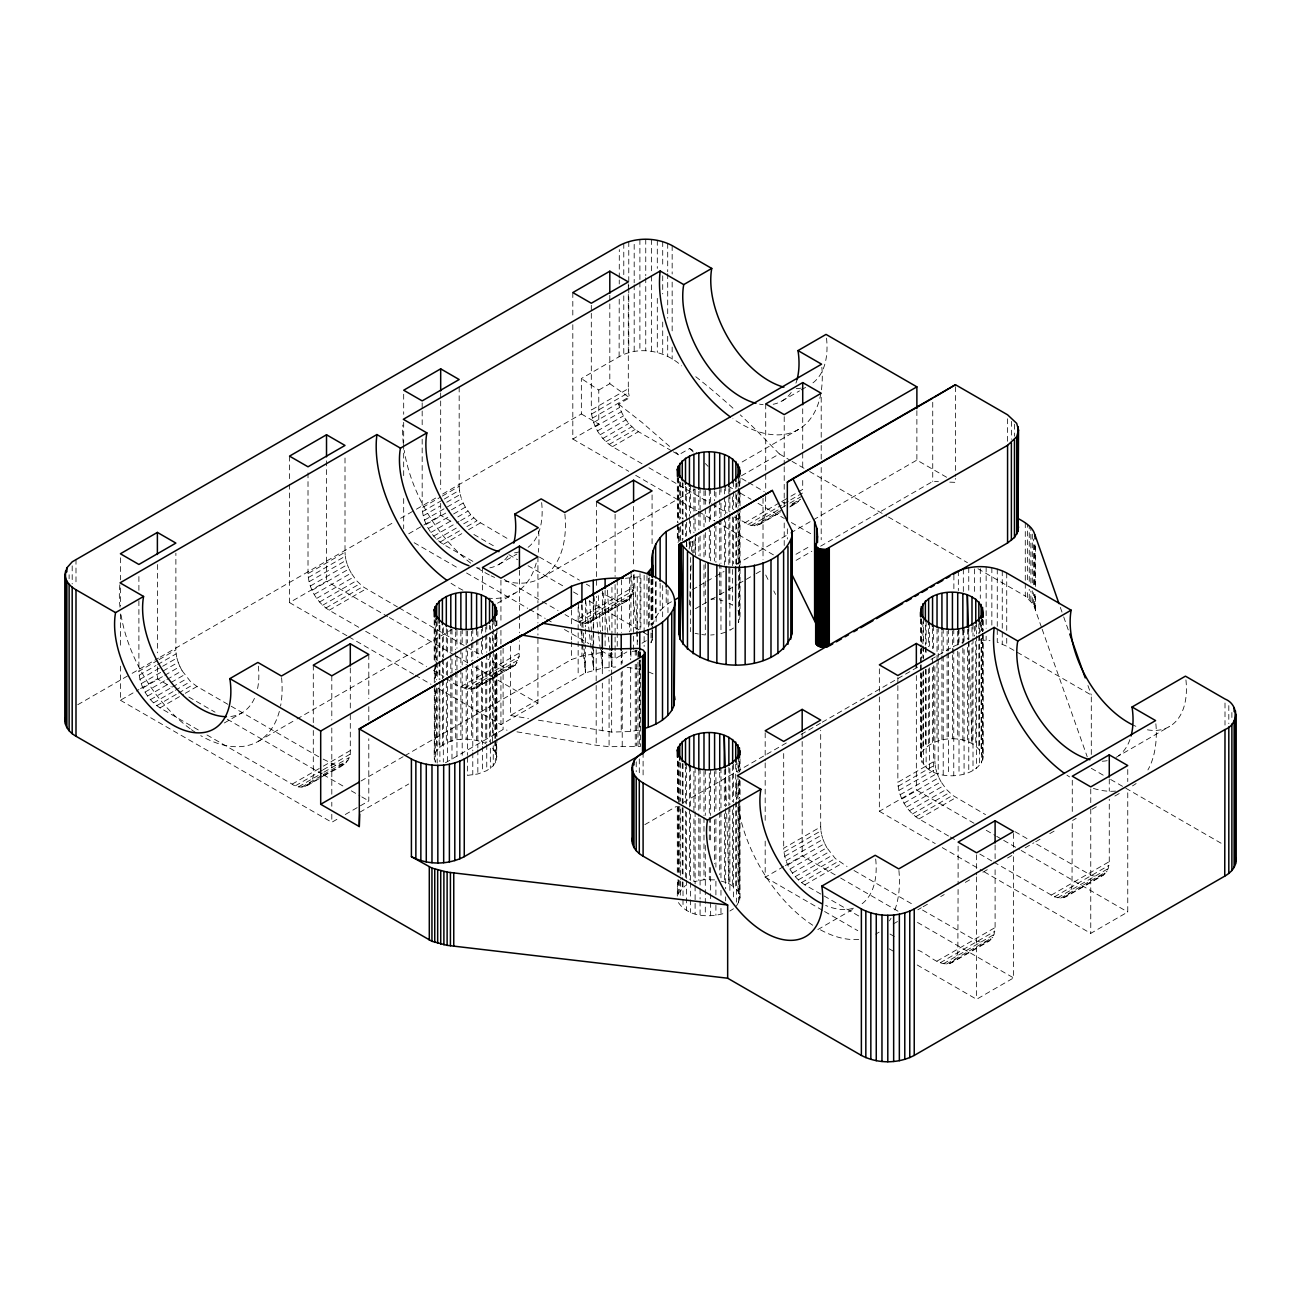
<?xml version="1.0" encoding="UTF-8"?>
<svg xmlns="http://www.w3.org/2000/svg" width="1301" height="1301" viewBox="0 0 1301 1301"><rect width="100%" height="100%" fill="white"/><g stroke="black" fill="none" stroke-linecap="round" stroke-linejoin="round"><path stroke-width="0.75" stroke-dasharray="5 3.75" d="M442.73 494.006L581.352 413.962L581.352 378.558L619.113 356.75C639.198 345.562 664.974 350.603 681.561 365.841M572.814 324.681L572.814 439.039L598.785 424.045L598.785 390.056L581.352 378.558M1041.483 627.342L1033.449 604.493L1025.286 596.086L1025.286 582.214M1025.286 580.23L1025.286 522.791M1027.367 597.614L1027.367 589.678M1027.367 579.774L1027.367 524.319M1029.237 599.224L1029.237 589.32M1029.237 581.401L1029.237 525.929M1030.88 600.916L1030.88 591.012M1030.88 583.092L1030.88 527.621M1032.295 602.672L1032.295 590.8M1032.295 582.864L1032.295 531.377M1033.449 604.493L1033.449 592.622M1033.449 584.686L1033.449 539.134M1034.376 606.364L1034.376 594.476M1034.376 584.572L1034.376 544.956M1035.027 608.266L1035.027 594.411M1035.027 584.507L1035.027 544.891M1035.417 610.202L1035.417 594.346M1035.417 586.426L1035.417 544.826M619.113 356.75L619.227 298.14M619.243 283.976L619.26 279.943M619.26 277.926L619.309 249.629M686.44 546.599L686.554 542.55M689.514 604.981L691.14 563.219M691.595 551.282L691.986 541.33M323.933 775.916C333.528 769.265 351.514 765.639 350.294 750.579L350.294 712.298M482.427 674.308C483.159 698.474 455.61 687.383 445.641 677.479M476.231 687.985L515.391 664.957L519.164 656.615L519.424 640.856M575.449 620.593L581.986 623.179L587.873 623.114L627.391 600.72L632.546 593.972L633.587 587.027L575.449 620.593L565.024 614.576M917.839 950.088C928.475 953.991 939.355 967.977 951.909 962.61L988.906 941.257L994.062 934.508L995.102 927.564L995.102 867.117M993.753 862.091L1054.428 896.828L1060.722 898.097L1066.072 896.698L1103.069 875.345L1108.224 868.596L1109.265 861.652L1109.265 799.188M119.855 584.767L119.513 588.605A115.122 66.465 60 0 0 120.017 607.323M467.514 757.328L467.514 775.38L477.841 773.965L486.753 770.647L493.242 765.801L496.559 759.979L496.901 738.854M738.448 514.269L738.448 622.61L740.025 616.544L740.025 508.203M736.366 906.163L739.684 900.341L740.025 897.283L740.025 798.96M921.222 672.845L921.222 753.1C918.132 782.356 978.742 783.023 983.149 756.922L983.149 632.514M651.037 632.953L651.037 642.857L652.582 638.319L652.582 626.448M434.973 688.896L434.192 756.141L435.315 762.24L435.315 683.984M678.097 879.427L677.301 896.503L677.414 879.525M671.462 601.778C662.453 606.201 656.013 614.901 652.874 624.301L652.874 578.766M434.973 753.1C445.251 736.724 469.596 736.529 485.745 743.44L485.745 661.184M678.097 893.478L685.513 885.412M921.222 753.1C933.907 733.422 975.116 733.276 983.149 756.922M789.788 506.951L796.521 503.08L800.408 499.145L790.325 504.967M206.973 734.967L292.156 784.145C301.49 791.61 315.086 783.755 313.297 771.948L313.297 725.6M590.394 622.073L595.549 615.34L596.59 596.297M734.138 516.936L751.116 525.523L759.524 524.433L763.411 520.498L765.46 514.415L765.72 492.607M951.909 962.61L955.796 958.674L957.845 952.592L958.105 886.453M1066.072 896.698L1069.959 892.762L1072.008 886.68L1072.268 820.541M733.471 628.025L729.877 630.286L729.877 566.081M729.877 911.009L733.471 908.748M598.785 390.056L609.811 383.697L609.811 303.344M77.751 704.719L130.393 674.325M132.149 673.316L158.462 658.111M160.218 657.103L393.601 522.368M400.61 518.318L414.661 510.203M416.401 509.195L435.705 498.055M198.272 729.942L160.023 707.874C147.696 700.052 139.483 685.838 138.898 671.251L157.388 660.566M159.064 659.607L175.879 649.898L175.879 553.169M358.718 627.293L329.153 610.218C316.826 602.412 308.613 588.198 308.012 573.611L345.009 552.242L345.009 455.513M472.881 561.381L443.316 544.306C430.989 536.5 422.776 522.286 422.175 507.699L440.681 497.015M442.356 496.039L459.172 486.33L459.172 385.584M641.995 463.725L612.446 446.666C600.119 438.86 591.906 424.63 591.305 410.043L628.302 388.69L628.302 291.961M139.158 675.219L155.974 665.51M157.649 664.535L176.139 653.866L175.879 649.898M308.272 577.579L345.269 556.21L345.009 552.242M422.435 511.667L442.616 500.007M444.308 499.047L459.432 490.298L459.172 486.33M591.565 414.027L628.562 392.658L628.302 388.69M139.923 679.398L176.92 658.03L176.139 653.866M309.053 581.742L346.05 560.389L345.269 556.21M423.215 515.83L440.031 506.122M446.763 502.251L460.212 494.478L459.432 490.298M592.345 418.19L629.342 396.838L628.562 392.658M671.641 450.829L638.433 431.672C628.546 425.557 621.683 415.214 618.609 404.139L629.619 397.781L629.342 396.838M141.191 683.659L161.373 672.015M163.064 671.04L178.188 662.307L176.92 658.03M310.321 586.019L347.318 564.667L346.05 560.389M424.484 520.107L461.481 498.755L460.212 494.478M593.614 422.467L619.601 407.457M120.391 666.128L120.391 700.247L138.898 689.563M140.573 688.587L157.388 678.878L171.358 686.944M289.521 484.216L289.521 602.591L326.518 581.238L387.665 616.544M408.725 533.768L422.175 526.011M423.866 525.035L440.681 515.326L452.911 522.384M142.931 687.936L163.113 676.276M164.788 675.3L179.928 666.567L178.188 662.307M312.061 590.28L349.058 568.927L347.318 564.667M426.224 524.368L449.756 510.789M451.447 509.813L463.205 503.015L461.481 498.755M595.338 426.728L621.325 411.734M145.078 692.083L165.26 680.439M166.951 679.464L182.075 670.731L190.499 681.545L197.02 686.505L318.729 756.775M314.208 594.443L351.205 573.074L356.555 580.669L362.849 586.653L397.456 606.933M428.371 528.531L451.919 514.936M453.594 513.96L465.368 507.179L470.718 514.757L477.012 520.742L509.878 540.013M597.501 430.891L623.488 415.881M147.598 696.035L169.472 683.415M171.147 682.44L184.596 674.666M316.728 598.379L353.726 577.026M430.891 532.483L451.073 520.823M457.806 516.936L467.888 511.114M600.021 434.827L626.009 419.833M150.428 699.662L170.61 688.018M172.301 687.042L187.425 678.309M319.558 602.021L356.555 580.669M433.721 536.11L458.944 521.555M460.635 520.579L470.718 514.757M602.851 438.47L628.838 423.459M153.502 702.898L173.683 691.254M175.359 690.278L190.499 681.545M322.632 605.258L359.629 583.889M436.778 539.346L456.96 527.702M463.693 523.815L473.775 517.993M605.908 441.706L631.896 426.695M156.722 705.662L176.903 694.002M178.579 693.043L193.719 684.293M325.852 608.006L362.849 586.653M440.014 542.11L460.196 530.45M466.913 526.563L477.012 520.742M609.144 444.454L635.132 429.46M160.023 707.874L183.571 694.279M185.262 693.303L197.02 686.505M329.153 610.218L366.15 588.865M443.316 544.306L461.822 533.638M468.539 529.751L480.313 522.953M612.446 446.666L638.433 431.672M673.381 451.837L678.618 454.862L689.628 448.52L696.572 452.52M224.325 722.966L241.84 712.85M498.706 564.553L516.871 554.063M781.982 401.001L799.497 390.885M801.237 389.877L806.49 386.852M258.281 741.342L295.229 720.006M296.986 718.981L451.805 629.603M497.551 603.192L515.147 593.045M541.574 577.774L694.636 489.404M742.139 461.985L798.424 429.476M741.456 475.792L779.348 453.919L790.325 460.375M292.156 784.145L322.437 766.679M323.396 766.126L350.294 750.579M461.286 686.505L519.424 652.939M744.579 522.953L789.268 497.161M790.943 496.185L802.717 489.387L802.717 477.288M295.473 785.755L322.372 770.225M323.136 769.785L350.034 754.255M464.603 688.115L519.164 656.615M578.75 622.203L633.327 590.703M747.88 524.563L781.511 505.146M783.95 503.731L789.008 500.82M790.683 499.844L802.457 493.063M298.693 786.731L322.355 773.07M323.916 772.16L349.27 757.54M467.823 689.091L518.4 659.883M581.986 623.179L632.546 593.972M751.116 525.523L788.227 504.105M789.902 503.129L801.676 496.331M301.767 787.04L322.778 774.908M323.624 774.404L348.001 760.337M470.881 689.384L517.115 662.697M585.043 623.472L631.278 596.785M754.173 525.832L781.088 510.301M304.58 786.666L322.713 776.193M323.087 775.981L346.261 762.597M473.71 689.026L515.391 664.957M587.873 623.114L629.554 599.045M757.003 525.458L780.551 511.878M790.276 506.252L798.684 501.405M307.117 785.625L322.241 776.892M759.524 524.433L781.381 511.813M361.011 781.007L403.082 756.727M404.839 755.718L571.367 659.574L581.921 656.062L605.111 651.866M692.506 589.629L697.759 586.605M699.515 585.58L713.533 577.481M715.29 576.473L724.055 571.415M736.333 564.325L788.91 533.979M790.666 532.955L811.694 520.823M813.45 519.798L916.88 460.099L946.689 477.304M510.496 646.19L510.496 715.469L585.45 672.845L602.591 668.08L615.763 666.958M695.368 608.722L700.572 605.729M702.312 604.721L709.24 600.72M710.98 599.712L717.924 595.712M719.648 594.703L726.592 590.703M728.332 589.695L737 584.686M738.74 583.694L754.352 574.684M756.076 573.676L761.28 570.667M120.391 700.247L331.804 822.297L338.52 818.41M345.253 814.524L358.702 806.766M360.393 805.791L368.801 800.928L368.801 738.74M438.03 688.343L500.934 724.657L537.931 703.288L537.931 637.083M601.111 650.663L615.097 658.745L626.854 651.947M641.995 643.198L648.727 639.328M795.984 554.291L811.125 545.558M359.808 812.231L408.742 783.983M445.43 762.793L503.097 729.503L507.065 730.17M796.098 560.341L811.857 551.234M820.622 546.176L932.736 481.451L938.411 481.679M644.857 824.639L676.455 806.392M683.48 802.343L788.829 741.521M801.123 734.414L820.427 723.275M822.183 722.25L920.506 665.494M931.044 659.396L953.877 646.223L963.325 642.255L963.325 630.383M858.725 915.969L804.831 884.843C792.488 877.037 784.292 862.823 783.69 848.236L820.687 826.867L820.687 730.154M948.543 836.006L918.994 818.931C906.651 811.125 898.438 796.911 897.853 782.324L934.85 760.955L934.85 664.242M783.95 852.204L820.947 830.835L820.687 826.867M898.113 786.292L935.11 764.923L934.85 760.955M784.714 856.367L821.712 835.014L820.947 830.835M898.877 790.455L935.874 769.102L935.11 764.923M785.999 860.644L822.996 839.291L821.712 835.014M900.146 794.732L937.143 773.379L935.874 769.102M765.183 841.097L765.183 877.216L783.69 866.547M785.365 865.572L802.18 855.863L838.885 877.037M879.346 696.946L879.346 811.304L916.343 789.951L974.01 823.24M787.723 864.905L824.72 843.552L822.996 839.291M901.886 798.993L938.883 777.64L937.143 773.379M789.886 869.068L826.883 847.715L835.291 858.53L847.049 866.499M904.032 803.156L941.03 781.803L946.396 789.382L952.674 795.366L985.54 814.637M792.407 873.02L829.404 851.651M906.569 807.108L943.567 785.739M795.236 876.646L832.233 855.294M909.399 810.734L946.396 789.382M798.294 879.883L835.291 858.53M912.456 813.971L949.454 792.618M801.514 882.631L838.511 861.278M915.676 816.735L952.674 795.366M804.831 884.843L841.828 863.49M918.994 818.931L955.991 797.578M817.825 929.565L855.7 907.691M1116.014 757.41L1169.388 726.576M875.589 934.183L879.118 932.15M893.185 924.019L898.471 920.978M917.823 909.806L921.336 907.773M923.092 906.764L928.377 903.707M940.688 896.6L944.201 894.568M965.326 882.387L970.595 879.33M982.922 872.223L989.947 868.157M1007.543 858.01L1012.828 854.952M1025.139 847.845L1033.937 842.772M1035.694 841.747L1040.979 838.706M1049.761 833.632L1055.046 830.575M1072.642 820.427L1076.155 818.394M1091.994 809.255L1099.036 805.189M1114.859 796.049L1121.901 791.984M936.964 961.13L995.102 927.564M1051.127 895.218L1109.265 861.652M940.265 962.74L994.842 931.24M1054.428 896.828L1109.005 865.328M943.485 963.716L994.062 934.508M1057.648 897.804L1108.224 868.596M946.559 964.008L992.793 937.322M1060.722 898.097L1106.956 871.41M949.388 963.651L991.053 939.582M1063.551 897.739L1105.216 873.67M917.189 964.984L976.596 999.282L1013.593 977.913L1013.593 855.521M984.174 871.833L1090.758 933.37L1127.756 912.001L1127.756 789.609M796.521 503.08L791.171 504.479M627.391 600.72L618.983 601.81L602.021 593.207M513.228 666.632L504.821 667.722L487.859 659.119M344.114 764.272L335.691 765.362L320.469 757.767M1103.069 875.345L1097.719 876.744L1091.425 875.475L1034.214 842.739M988.906 941.257L983.556 942.656L977.262 941.387L920.067 908.651M725.665 632.156L720.965 633.603L720.965 565.382M678.439 902.601C688.473 917.351 710.135 917.986 725.665 912.895M625.358 578.327L640.873 576.571L640.873 630.009M714.591 879.866L703.987 879.736L693.905 881.655L693.905 815.451M538.435 720.185L611.665 732.089L630.66 731.52L639.767 729.861L639.767 660.111M637.246 650.809L629.408 651.703M710.639 635.018L714.151 634.725M516.969 731.845L596.183 745.245L609.079 746.693L640.547 746.367L640.547 660.68M949.779 482.134L955.454 482.362L955.454 478.378M980.303 639.913L989.947 640.694M711.062 598.932L714.591 599.143M627.163 667.332L640.027 669.316L640.027 659.363M701.824 634.563L705.305 634.953L705.305 560.715M510.496 715.469L528.466 718.494M695.108 633.294L698.426 634.01M722.917 600.867L719.729 599.972L719.729 563.87M721.323 881.151C729.389 883.151 739.049 888.046 740.025 897.283M1091.295 754.45L1091.295 695.043L1006.73 646.223L997.265 642.255L997.265 628.399M648.5 671.853L653.069 673.853M781.576 501.601L784.877 503.194M792.081 461.383L807.856 470.49M809.612 471.515L886.762 516.074M888.518 517.082L967.424 562.666M977.945 568.732L1025.286 596.086M741.684 478.557L746.888 481.565M748.612 482.557L764.224 491.583M728.17 486.119L733.439 489.16M740.464 493.209L751.002 499.275M758.011 503.324L784.357 518.497M791.366 522.547L810.686 533.67M581.352 413.962L598.785 424.045M648.955 467.742L709.809 502.885M711.549 503.877L727.194 512.919M572.814 439.039L628.725 471.32M635.701 475.353L696.864 510.659M698.604 511.667L714.33 520.742M716.07 521.75L773.737 555.039M1091.295 768.306L1103.606 775.412M1110.647 779.478L1223.249 844.463M539.427 557.072L579.417 580.165M586.361 584.182L589.841 586.182M1015.089 831.713L1027.27 838.738M473.873 534.483L496.592 547.607M508.821 554.665L517.554 559.706M528.043 565.756L564.732 586.946M573.465 591.988L578.701 595.012M589.19 601.062L641.604 631.327M643.345 632.335L648.597 635.36M986.239 830.298L994.972 835.34M996.712 836.348L1001.965 839.373M1003.705 840.381L1019.431 849.472M1021.171 850.48L1127.756 912.001M504.17 579.449L540.679 600.525M542.419 601.534L558.064 610.559M950.283 836.998L955.503 840.023M979.832 854.074L992.012 861.099M414.157 542.728L459.595 568.96M466.571 572.993L527.734 608.299M529.474 609.307L545.2 618.398M546.957 619.406L552.193 622.431M564.423 629.489L588.881 643.605M879.346 811.304L935.256 843.585M942.249 847.618L982.434 870.824M399.196 607.941L465.254 646.077M466.994 647.085L480.898 655.102M853.993 870.515L913.107 904.634M389.422 617.552L454.065 654.875M455.805 655.883L468.035 662.941M475.028 666.974L537.931 703.288M840.625 878.045L900.032 912.343M917.498 922.442L1013.593 977.913M365.662 631.294L426.517 666.437M433.477 670.454L443.901 676.471M890.014 934.037L896.974 938.054M289.521 602.591L347.172 635.88M348.928 636.888L413.572 674.211M415.312 675.219L431.038 684.293M765.183 877.216L822.85 910.505M824.59 911.513L857.798 930.687M889.233 948.836L894.486 951.86M188.84 697.043L215.039 712.167M227.268 719.225L321.623 773.705M323.364 774.713L344.342 786.812M351.319 790.845L360.068 795.887M361.808 796.895L368.801 800.928M609.811 383.697L629.619 397.781M618.609 404.139L642.352 422.711L670.048 446.796M689.628 448.52L693.953 452.585M675.772 452.179L678.618 454.862M779.348 453.919L755.979 429.899A552.779 319.152 60 0 0 740.253 414.856M705.337 463.546L708.086 466.376M492.591 748.124L496.331 753.864L496.901 756.922M938.883 777.64L941.03 781.803M824.72 843.552L826.883 847.715M463.205 503.015L465.368 507.179M349.058 568.927L351.205 573.074M179.928 666.567L182.075 670.731M765.704 574.977L769.298 582.035M773.77 590.882L775.575 594.411M738.009 610.543L740.025 616.544M1060.331 607.404L1063.015 615.031M1063.698 616.934L1068.397 630.269M1087.929 685.529L1091.295 695.043M1042.15 629.245L1087.246 756.873M603.062 592.914L608.104 634.969M608.348 636.97L610.023 650.988M610.267 653.004L611.942 667.023L611.942 653.086M593.906 596.134L598.493 634.107M598.736 636.108L602.591 668.08L602.591 649.817M585.678 600.916L589.32 632.514M589.548 634.498L593.663 670.048L593.663 650.077M652.012 633.05L652.582 638.319M578.148 603.176L580.653 627.066M580.864 629.05L582.311 642.987M582.523 644.971L585.45 672.845L585.45 644.889M630.936 572.131L636.319 629.651M636.514 631.635L637.441 641.556M638.368 651.476L640.027 669.316L639.523 661.25M1155.857 723.763L1156.117 726.95A115.122 66.465 60 0 1 1147.921 769.932M821.842 367.354L822.102 370.541A115.122 66.465 60 0 1 732.902 418.727M538.549 530.922L538.809 534.093A115.106 66.465 60 0 1 538.289 552.209M634.075 574.457L637.49 628.952M638.889 651.15L639.393 659.233M598.297 595.598L600.444 631.847M601.517 649.963L602.591 668.08M607.469 590.215L609.827 630.643M611.128 652.874L611.942 667.023M589.678 600.574L593.663 670.048M581.872 605.111L583.238 631.018M583.352 633.002L584.084 646.955M584.182 648.939L585.45 672.845M692.311 541.33L692.848 553.218M686.684 542.517L686.83 546.55M968.416 629.196L968.725 639.214M968.79 641.214L971.993 743.44L971.993 643.117M725.291 769.558L726.43 805.628M726.674 813.645L728.869 883.802L728.869 807.563M967.424 629.245L967.44 639.279M967.456 647.313L967.651 741.668M724.299 769.607L724.364 805.742M724.381 813.775L724.527 882.029M1231.884 712.509L1231.884 718.526M1228.811 705.597L1228.811 723.665M1225.005 703.028L1225.005 725.096M1127.756 769.541L1127.756 781.592M1109.265 779.039L1109.265 791.122M1090.758 788.91L1090.758 806.962M1090.758 808.962L1090.758 933.37M1072.268 780.242L1072.268 812.491M1014.455 424.256L1014.455 436.209M1013.593 833.453L1013.593 853.521M1011.381 421.378L1011.381 439.299M1007.576 418.792L1007.576 442.714M1006.73 572.993L1006.73 630.383M1006.73 638.303L1006.73 646.223M1002.258 570.797L1002.258 630.172M1002.258 632.156L1002.258 644.028M997.265 569.025L997.265 626.415M995.102 844.951L995.102 859.05M991.85 567.724L991.85 625.13M986.142 566.943L986.142 628.302M986.142 636.205L986.142 640.173M983.149 620.479L983.149 630.513M982.808 619.536L982.808 631.57M982.808 633.571L982.808 759.979M982.58 619.422L982.58 631.473M982.58 633.473L982.58 753.864M981.572 616.511L981.572 630.546M981.572 638.58L981.572 762.971M981.133 620.479L981.133 630.513M981.133 638.547L981.133 750.905M980.303 568.651L980.303 598.346M980.303 622.089L980.303 631.993M979.49 619.325L979.49 633.376M979.49 635.376L979.49 765.801M978.84 623.732L978.84 633.766M978.84 635.766L978.84 748.124M976.596 621.911L976.596 633.961M976.596 635.961L976.596 768.387M976.596 854.806L976.596 874.874M976.596 876.89L976.596 999.282M975.766 625.228L975.766 633.262M975.766 641.279L975.766 745.619M974.449 568.911L974.449 594.655M974.449 626.318L974.449 636.205M973.002 624.171L973.002 636.222M973.002 638.222L973.002 770.647M971.993 627.066L971.993 635.099M968.757 567.724L968.757 591.483M968.773 626.057L968.773 640.108M968.773 642.109L968.773 772.534M964.074 627.505L964.074 641.539M964.074 649.573L964.074 773.965M963.325 569.025L963.325 592.768M962.838 629.993L962.838 646.044M962.838 648.044L962.838 740.35M959.016 628.464L959.016 644.515M959.016 652.533L959.016 774.941M958.333 570.797L958.333 590.589M958.333 630.172L958.333 644.028M958.105 846.154L958.105 884.436M957.715 631.164L957.715 649.215M957.715 651.216L957.715 739.505M955.454 386.722L955.454 476.394M953.877 574.977L953.877 590.8M953.763 628.92L953.763 646.971M953.763 648.988L953.763 775.38M952.43 630.839L952.43 652.907M952.43 654.907L952.43 739.179M948.429 628.855L948.429 650.923M948.429 652.923L948.429 775.315M947.112 631.034L947.112 651.085M947.112 653.102L947.112 739.375M943.209 628.269L943.209 654.354M943.209 656.355L943.209 774.745M941.924 631.733L941.924 653.818M941.924 655.818L941.924 740.09M938.216 627.18L938.216 657.281M938.216 659.282L938.216 773.656M937.029 628.936L937.029 661.038M937.029 663.038L937.029 741.294M933.63 625.635L933.63 649.703M933.63 665.754L933.63 772.095M932.736 402.269L932.736 481.451M932.557 628.594L932.557 648.662M932.557 658.696L932.557 742.952M929.565 623.651L929.565 647.719M929.565 667.787L929.565 770.111M928.638 628.659L928.638 646.727M928.638 668.795L928.638 745.034M926.133 621.293L926.133 645.377M926.133 647.378L926.133 655.411M926.133 669.446L926.133 767.769M925.385 625.082L925.385 645.15M925.385 647.15L925.385 655.184M925.385 669.218L925.385 747.473M923.434 618.642L923.434 644.727M923.434 646.727L923.434 658.778M923.434 670.812L923.434 765.118M922.881 621.78L922.881 643.849M922.881 645.849L922.881 657.883M922.881 671.934L922.881 750.189M921.547 619.78L921.547 645.865M921.547 647.865L921.547 657.899M921.547 673.951L921.547 762.24M921.222 618.674L921.222 646.76M921.222 648.776L921.222 662.811M921.222 664.827L921.222 670.844M920.539 618.772L920.539 646.857M920.539 648.874L920.539 662.908M920.539 664.925L920.539 670.942M920.539 672.942L920.539 759.215M916.88 410.612L916.88 460.099M916.343 675.577L916.343 789.951M897.853 677.528L897.853 683.578M897.853 685.594L897.853 782.324M879.346 668.86L879.346 694.929M821.207 397.277L821.207 443.43M821.207 445.43L821.207 459.481M821.207 467.498L821.207 539.736M802.717 408.79L802.717 451.105M802.717 453.122L802.717 469.238M802.18 733.471L802.18 739.488M802.18 741.489L802.18 855.863M787.333 528.856L787.333 539.004M784.21 416.629L784.21 464.782M784.21 466.799L784.21 506.918M784.21 522.969L784.21 547.054M783.69 753.523L783.69 848.236M765.72 403.944L765.72 472.458M765.72 474.475L765.72 490.591M765.183 732.756L765.183 760.841M765.183 762.858L765.183 821.045M763.02 498.413L763.02 559.772M740.025 478.101L740.025 484.135M740.025 492.152L740.025 506.203M740.025 758.841L740.025 770.875M740.025 780.909L740.025 796.96M739.684 481.175L739.684 487.192M739.684 489.209L739.684 505.26M739.684 513.277L739.684 563.447M739.684 565.447L739.684 619.618M739.684 761.898L739.684 771.932M739.684 779.966L739.684 798.017M739.684 800.034L739.684 900.341M739.456 481.077L739.456 487.094M739.456 489.095L739.456 505.146M739.456 513.179L739.456 563.333M739.456 565.333L739.456 613.487M739.456 761.801L739.456 771.835M739.456 779.852L739.456 797.92M739.456 805.937L739.456 894.226M738.448 478.15L738.448 486.167M738.448 488.184L738.448 506.235M738.448 756.873L738.448 772.924M738.448 780.942L738.448 799.009M738.448 801.009L738.448 903.333M738.009 482.118L738.009 488.151M738.009 490.152L738.009 508.203M738.009 510.22L738.009 564.39M738.009 762.858L738.009 772.892M738.009 774.892L738.009 798.977M738.009 806.994L738.009 891.266M736.366 482.98L736.366 486.997M736.366 495.014L736.366 507.065M736.366 515.082L736.366 565.252M736.366 759.703L736.366 771.737M736.366 779.754L736.366 799.822M736.366 801.839L736.366 902.146M735.862 483.533L735.862 491.567M735.862 493.567L735.862 507.618M735.862 515.635L735.862 563.788M735.715 764.094L735.715 772.111M735.715 774.128L735.715 800.213M735.715 802.213L735.715 888.485M733.471 481.549L733.471 489.583M733.471 491.583L733.471 509.634M733.471 517.668L733.471 563.821M733.471 764.289L733.471 802.408M733.471 804.408L733.471 898.715M732.642 496.901L732.642 508.951M732.642 516.969L732.642 605.258L728.869 603.079L728.869 514.789M732.642 765.59L732.642 801.709M732.642 809.742L732.642 885.981M729.877 487.826L729.877 491.843M729.877 493.843L729.877 511.911M729.877 513.911L729.877 564.065M729.877 768.549L729.877 804.668M729.877 806.685L729.877 892.958M728.869 488.721L728.869 512.789M728.869 767.427L728.869 805.563M725.665 485.696L725.665 493.713M725.665 501.747L725.665 513.781M725.665 521.815L725.665 563.951M725.665 768.436L725.665 806.555M725.665 808.555L725.665 888.811M725.665 896.844L725.665 900.861M724.527 488.948L724.527 494.965M724.527 496.966L724.527 515.033M724.527 517.034L724.527 565.187M720.965 487.143L720.965 495.161M720.965 503.194L720.965 517.229M720.965 519.245L720.965 563.382M720.965 767.866L720.965 878.224M720.965 890.258L720.965 898.275M720.965 908.309L720.965 914.327M719.729 489.631L719.729 497.649M719.729 499.665L719.729 517.717M719.729 519.717L719.729 561.853M719.729 772.355L719.729 810.474M719.729 812.491L719.729 874.695M715.908 492.12L715.908 500.137M715.908 502.137L715.908 518.188M715.908 526.222L715.908 562.341M715.908 768.826L715.908 810.962M715.908 818.996L715.908 867.149M715.908 881.184L715.908 895.234M715.908 905.268L715.908 915.302M714.591 490.786L714.591 500.82M714.591 502.837L714.591 520.888M714.591 522.904L714.591 561.024M714.591 771.526L714.591 811.645M714.591 819.679L714.591 863.815M710.639 488.558L710.639 522.66M710.639 530.694L710.639 560.78M710.639 769.281L710.639 815.434M710.639 817.435L710.639 841.519M710.639 867.604L710.639 891.673M710.639 893.673L710.639 915.758M709.305 490.461L709.305 524.579M709.305 526.58L709.305 560.698M709.305 773.201L709.305 815.337M709.305 817.337L709.305 841.422M709.305 867.507L709.305 879.541M705.305 490.493L705.305 506.544M705.305 508.561L705.305 524.612M705.305 532.629L705.305 558.714M705.305 769.216L705.305 815.369M705.305 845.455L705.305 887.591M705.305 889.608L705.305 915.693M703.987 490.672L703.987 506.723M703.987 514.741L703.987 526.775M703.987 534.809L703.987 556.877M703.987 564.894L703.987 599.013M703.987 771.395L703.987 815.532M703.987 817.548L703.987 879.736M700.084 487.908L700.084 509.976M700.084 511.976L700.084 528.027M700.084 536.061L700.084 556.129M700.084 768.631L700.084 810.767M700.084 818.801L700.084 899.056M700.084 901.056L700.084 915.107M698.816 491.371L698.816 509.439M698.816 511.439L698.816 529.491M698.816 537.524L698.816 555.576M698.816 770.094L698.816 816.247M698.816 818.248L698.816 880.452M695.368 535.492L695.368 555.283M695.108 488.818L695.108 510.903M695.108 518.92L695.108 530.954M695.108 538.988L695.108 555.039M695.108 767.541L695.108 809.677M695.108 811.694L695.108 883.916M695.108 885.932L695.108 914.018M693.905 488.574L693.905 512.643M693.905 514.659L693.905 532.711M693.905 540.728L693.905 552.779M693.905 771.298L693.905 813.434M690.506 485.257L690.506 513.358M690.506 521.376L690.506 533.426M690.506 541.444L690.506 549.477M690.506 557.495L690.506 631.733M690.506 765.996L690.506 806.116M690.506 814.15L690.506 880.354M690.506 882.371L690.506 912.456M689.432 488.233L689.432 516.318M689.432 518.318L689.432 534.369M689.432 542.403L689.432 548.42M689.432 766.956L689.432 807.075M689.432 809.092L689.432 879.313M689.205 539.037L689.205 549.022M686.44 487.29L686.44 537.459M686.44 539.46L686.44 545.477M686.44 764.012L686.44 804.132M686.44 812.166L686.44 878.37M686.44 880.387L686.44 910.472M685.513 486.298L685.513 516.399M685.513 524.417L685.513 536.451M685.513 767.021L685.513 803.14M685.513 811.173L685.513 877.378M683.009 482.931L683.009 519.05M683.009 521.067L683.009 539.118M683.009 763.671L683.009 805.807M683.009 807.807L683.009 874.028M683.009 882.045L683.009 908.131M682.261 482.704L682.261 518.823M682.261 520.839L682.261 540.891M682.261 763.443L682.261 805.579M682.261 807.579L682.261 879.818M682.261 881.818L682.261 887.835M680.309 482.297L680.309 518.416M680.309 526.433L680.309 540.484M680.309 763.02L680.309 801.14M680.309 809.173L680.309 879.395M680.309 881.395L680.309 895.446M679.756 481.419L679.756 519.538M679.756 527.555L679.756 541.606M679.756 762.142L679.756 804.278M679.756 806.278L679.756 872.499M679.756 880.517L679.756 890.551M678.439 477.418L678.439 519.538M678.439 527.572L678.439 541.623M678.439 762.158L678.439 804.294M678.439 806.295L678.439 872.499M678.439 880.533L678.439 896.584M678.097 478.313L678.097 522.449M678.097 524.466L678.097 542.517M678.097 761.052L678.097 799.172M678.097 807.189L678.097 871.394M677.301 477.337L677.414 522.547M677.414 524.547L677.301 541.541M677.414 761.134L677.414 799.269M677.301 806.23L677.301 872.434M672.162 245.58L672.162 273.991M672.162 282.106L672.162 332.828M672.162 347.042L672.162 359.222M667.966 590.117L667.966 614.023M667.706 243.385L667.706 271.665M667.706 273.682L667.706 318.111M667.706 336.292L667.706 356.49M666.21 588.979L666.21 604.819M662.713 241.612L662.713 267.746M662.713 275.796L662.713 293.88M662.713 322.03L662.713 354.197M662.664 585.531L662.664 617.406M660.127 583.206L660.127 610.901M657.298 240.311L657.298 268.348M657.298 298.368L657.298 352.425M656.127 581.514L656.127 623.358M655.655 581.823L655.655 617.455M652.582 578.945L652.582 624.464M652.077 494.917L652.077 547.087M652.077 579.189L652.077 625.342M652.143 626.773L652.143 640.629M651.834 579.839L651.834 625.358M651.59 239.53L651.59 274.039M651.59 276.072L651.59 351.172M651.037 579.514L651.037 625.033M649.297 577.644L649.297 625.147M648.5 578.197L648.5 628.009M646.987 575.579L646.987 627.033M645.751 239.254L645.751 275.731M645.751 277.764L645.751 350.717M644.141 575.237L644.141 646.483M643.101 752.417L643.101 778.144M640.547 652.712L640.547 658.696M639.897 239.53L639.897 280.008M639.897 282.024L639.897 350.847M640.027 573.66L640.027 629.456M640.027 651.378L640.027 657.363M639.767 652.143L639.767 658.127M639.295 652.419L639.295 658.387M639.295 660.388L639.295 746.075M639.295 758.955L639.295 774.778M637.962 652.24L637.962 660.209M637.962 662.209L637.962 745.896M637.246 577.579L637.246 629.034M637.246 631.018L637.246 644.873M636.596 650.207L636.596 656.192M636.596 664.16L636.596 745.863M636.222 761.833L636.222 771.737M635.246 650.305L635.246 656.289M635.246 664.258L635.246 745.961M634.189 244.36L634.189 282.772M634.189 284.789L634.189 351.514M633.587 506.431L633.587 566.878M633.587 574.944L633.392 649.459M630.936 576.197L630.936 631.066M630.936 651.378L630.936 659.509M630.66 649.817L630.66 659.77M630.66 667.755L630.66 731.52M629.408 578.457L629.408 631.912M628.773 241.612L628.773 286.057M628.773 288.074L628.773 352.734M628.302 283.911L628.302 289.944M623.781 243.385L623.781 275.698M623.781 295.88L623.781 354.457M622.22 651.281L622.22 663.234M622.22 671.202L622.22 746.937M621.488 579.774L621.488 632.432M621.488 652.679L621.488 662.811M621.211 652.549L621.211 664.502M621.211 672.487L621.211 732.268M617.243 580.018L617.243 647.313M615.097 514.285L615.097 576.473M615.097 584.507L615.097 650.711M615.097 652.728L615.097 658.745M611.942 587.385L611.942 633.164M611.665 652.37L611.665 674.292M611.665 676.292L611.665 732.089M609.811 295.311L609.811 301.344M609.079 653.021L609.079 670.958M609.079 678.927L609.079 746.693M605.111 590.508L605.111 630.091M605.111 632.075L605.111 645.93M602.591 590.947L602.591 631.538M602.314 651.281L602.314 675.186M602.314 683.155L602.314 730.983M596.59 501.584L596.59 588.247M596.183 649.589L596.183 683.464M596.183 685.464L596.183 745.245M593.663 596.134L593.663 648.077M593.256 598.053L593.256 643.572M593.256 645.556L593.256 653.476M591.305 305.263L591.305 311.313M591.305 313.33L591.305 410.043M585.45 598.948L585.45 626.903M585.45 628.903L585.45 642.889M581.921 604.607L581.921 642.206M581.921 644.19L581.921 656.062M578.148 607.128L578.148 630.871M578.148 632.855L578.148 676.406M572.814 292.562L572.814 316.647M571.367 610.088L571.367 625.927M571.367 627.895L571.367 639.783M571.367 641.751L571.367 659.574M537.931 556.828L537.931 602.965M537.931 604.981L537.931 623.033M537.931 625.033L537.931 635.067M519.424 570.326L519.424 612.641M519.424 614.657L519.424 632.79M503.097 648.288L503.097 729.503M500.934 580.181L500.934 622.317M500.934 630.351L500.934 648.402M500.934 650.419L500.934 724.657M496.901 620.479L496.901 626.497M496.901 628.497L496.901 646.564M496.901 654.582L496.901 736.854M496.559 621.536L496.559 625.553M496.559 633.571L496.559 645.621M496.559 653.639L496.559 735.911M496.559 743.928L496.559 759.979M496.331 621.439L496.331 625.439M496.331 633.473L496.331 645.507M496.331 653.541L496.331 735.797M496.331 743.83L496.331 753.864M495.339 616.511L495.339 626.529M495.339 634.563L495.339 646.597M495.339 654.631L495.339 738.903M495.339 740.903L495.339 762.971M494.884 620.479L494.884 626.497M494.884 634.53L494.884 646.564M494.884 654.598L494.884 738.854M494.884 740.871L494.884 750.905M493.242 619.325L493.242 627.358M493.242 629.359L493.242 649.427M493.242 651.427L493.242 737.716M493.242 745.733L493.242 765.801M492.591 623.732L492.591 633.766M492.591 635.766L492.591 649.817M492.591 657.834L492.591 744.107M490.347 625.927L490.347 629.944M490.347 637.962L490.347 650.012M490.347 652.012L490.347 768.387M489.518 625.228L489.518 629.245M489.518 637.262L489.518 651.313M489.518 653.313L489.518 741.603M486.753 624.171L486.753 632.205M486.753 634.205L486.753 652.273M486.753 654.273L486.753 742.562M486.753 744.562L486.753 770.647M485.745 627.066L485.745 633.083M485.745 635.099L485.745 651.15M482.427 567.496L482.427 591.679M482.541 626.057L482.541 634.091M482.427 636.01L482.427 654.143M482.541 662.176L482.541 744.432M482.541 746.449L482.541 772.534M481.403 629.31L481.403 633.327M481.403 641.344L481.403 653.378M481.403 661.412L481.403 741.668M477.841 631.522L477.841 637.539M477.841 639.539L477.841 657.59M477.841 665.624L477.841 747.88M477.841 749.896L477.841 773.965M476.605 629.993L476.605 638.01M476.605 640.027L476.605 656.078M476.605 666.112L476.605 740.35M472.783 628.464L472.783 640.499M472.783 642.515L472.783 660.566M472.783 662.567L472.783 750.856M472.783 752.856L472.783 774.941M471.482 631.164L471.482 641.198M471.482 643.198L471.482 661.25M471.482 669.283L471.482 739.505M467.514 630.92L467.514 642.97M467.514 650.988L467.514 663.022M467.514 665.039L467.514 755.328M466.181 630.839L466.181 644.873M466.181 646.89L466.181 664.941M466.181 666.941L466.181 739.179M462.197 628.855L462.197 644.906M462.197 652.923L462.197 664.974M462.197 672.991L462.197 755.263M460.863 631.034L460.863 647.085M460.863 649.085L460.863 667.137M460.863 669.153L460.863 739.375M456.96 630.269L456.96 648.337M456.96 656.355L456.96 670.405M456.96 672.406L456.96 758.694M455.692 631.733L455.692 649.801M455.692 651.801L455.692 669.869M455.692 671.869L455.692 740.09M451.984 629.196L451.984 651.264M451.984 659.282L451.984 673.333M451.984 675.333L451.984 761.622M450.796 628.936L450.796 653.004M450.796 655.021L450.796 673.072M450.796 675.089L450.796 741.294M447.398 629.635L447.398 653.72M447.398 661.737L447.398 675.788M447.398 677.788L447.398 762.061M446.324 628.594L446.324 654.679M446.324 662.697L446.324 674.747M446.324 682.765L446.324 742.952M443.316 627.667L443.316 657.753M443.316 659.77L443.316 677.821M443.316 679.821L443.316 762.093M442.405 628.659L442.405 656.761M442.405 658.761L442.405 678.829M442.405 680.83L442.405 745.034M440.681 392.935L440.681 398.952M440.681 400.952L440.681 489.241M440.681 503.292L440.681 515.326M439.884 625.309L439.884 659.412M439.884 661.428L439.884 679.48M439.884 681.496L439.884 761.752M439.136 625.082L439.136 659.184M439.136 661.201L439.136 679.252M439.136 687.286L439.136 747.473M437.185 620.658L437.185 660.778M437.185 662.794L437.185 678.846M437.185 688.863L437.185 763.102M436.648 621.78L436.648 659.9M436.648 661.9L436.648 679.968M436.648 687.985L436.648 750.189M435.315 617.78L435.315 661.916M435.315 663.917L435.315 681.984M434.973 620.675L434.973 662.811M434.973 664.827L434.973 680.878M434.192 619.715L434.192 661.851M434.306 668.925L434.306 759.215M422.175 402.903L422.175 408.953M422.175 410.97L422.175 427.086M422.175 439.185L422.175 507.699M403.684 394.236L403.684 414.287M403.684 422.321L403.684 442.389M403.684 444.389L403.684 478.492M403.684 498.559L403.684 528.661M368.801 654.468L368.801 698.604M368.801 706.638L368.801 720.673M350.294 667.966L350.294 710.281M331.804 675.821L331.804 719.973M331.804 727.991L331.804 794.212M331.804 802.229L331.804 806.246M331.804 814.263L331.804 822.297M326.518 460.847L326.518 581.238M313.297 665.153L313.297 723.584M308.012 472.848L308.012 573.611M289.521 456.131L289.521 482.216M157.388 564.52L157.388 652.793M157.388 666.844L157.388 678.878M138.898 576.538L138.898 590.654M138.898 600.72L138.898 671.251M120.391 557.787L120.391 579.856M120.391 587.873L120.391 605.941M120.391 613.958L120.391 648.077M75.995 559.267L75.995 585.352M72.189 565.854L72.189 583.905M69.116 574.749L69.116 578.766M853.44 908.196A82.223 47.47 60 0 1 825.631 905.431M875.687 859.018A82.223 47.47 60 0 1 861.75 904M858.741 939.387A115.122 66.465 60 0 1 818.036 928.491M812.718 925.222A115.122 66.465 60 0 1 738.204 806.734M737.163 798.554A115.122 66.465 60 0 1 736.805 781.446M898.91 870.483A115.122 66.465 60 0 1 893.901 912.359M891.039 918.213A115.122 66.465 60 0 1 889.396 920.897M564.894 514.09A115.106 66.465 60 0 1 505.081 581.043M494.64 577.416A115.106 66.465 60 0 1 491.111 575.823M489.339 574.961A115.106 66.465 60 0 1 476.036 567.025M470.751 563.17A115.106 66.465 60 0 1 404.204 450.341M403.343 443.787A115.106 66.465 60 0 1 402.806 425.069M279.341 711.371A115.122 66.465 60 0 1 200.728 735.65M195.41 732.365A115.122 66.465 60 0 1 191.426 729.666M190.109 728.706A115.122 66.465 60 0 1 120.879 613.893M281.585 677.642A115.122 66.465 60 0 1 280.561 706.069M1115.608 791.106A115.122 66.465 60 0 1 1090.791 787.56M1069.585 776.925A115.122 66.465 60 0 1 1066.918 775.136M1136.115 783.511A115.122 66.465 60 0 1 1132.472 785.902M1185.927 679.903A82.223 47.47 60 0 1 1146.978 729.731M1135.871 726.316A82.223 47.47 60 0 1 1132.081 724.559M1107.2 760.662A82.223 47.47 60 0 1 1100.613 761.248M1129.951 739.57A82.223 47.47 60 0 1 1118.616 755.702M801.188 388.088A82.223 47.47 60 0 1 794.602 388.674M826.525 338.146A82.223 47.47 60 0 1 812.605 383.128M254.443 698.344A82.223 47.47 60 0 1 229.789 716.575M258.362 666.161A82.223 47.47 60 0 1 256.882 691.449M536.207 563.073A115.106 66.465 60 0 1 488.737 598.167M462.912 590.215A115.106 66.465 60 0 1 449.609 582.279M791.219 392.43A82.223 47.47 60 0 1 773.184 404.269M763.118 404.66A82.223 47.47 60 0 1 759.573 404.156M797.041 379.599A82.223 47.47 60 0 1 795.936 383.161M519.408 551.787A82.223 47.47 60 0 1 513.082 553.023M541.655 502.609A82.223 47.47 60 0 1 527.718 547.591M507.943 555.982A82.223 47.47 60 0 1 489.892 567.821M479.841 568.212A82.223 47.47 60 0 1 476.28 567.708M695.759 376.705A552.779 319.152 60 0 1 734.48 409.539"/><path stroke-width="1.5" d="M1035.027 538.939C1036.019 528.726 1025.595 522.563 1017.87 518.4M783.934 387.161A82.223 47.47 60 0 1 711.257 271.584L711.745 268.429L672.162 245.58C656.013 237.107 635.473 237.107 619.325 245.58L72.189 561.837L66.871 567.854L65.05 574.522L65.05 720.982C65.213 727.779 70.465 733.016 75.995 736.252L431.948 941.322L447.121 945.355L727.666 978.222L861.376 1055.42C877.541 1063.893 898.064 1063.893 914.229 1055.42L1224.745 876.142L1225.005 729.536C1238.894 724.088 1238.894 704.459 1225.005 699.011L1185.439 676.162L1132.049 706.996L1132.537 710.72A82.223 47.47 60 0 1 1131.057 735.992M792.114 535.947C778.681 577.075 702.882 576.245 680.927 543.216L680.195 639.214C700.475 674.357 778.73 674.975 792.114 633.587L791.821 530.434L772.355 490.428L678.846 544.631L678.846 633.75L680.195 639.214L680.195 543.704M678.846 633.75L679.773 552.258M521.896 635.034L359.287 728.918L521.896 635.034L596.183 647.589L609.079 649.036L639.295 648.418L643.556 650.289L644.841 653.281L642.548 656.078L464.262 759.003C448.097 767.476 427.557 767.476 411.409 759.003L359.287 728.918L359.287 826.558L320.696 804.294L320.696 731.048L571.367 586.328C587.906 580.181 605.697 577.465 623.325 578.246M644.109 654.793L644.109 752.45L644.645 749.376M359.287 826.558L359.743 814.019M711.745 268.429L683.724 284.594L660.176 270.998L403.31 419.296L426.874 432.891L400.448 448.146L376.9 434.55L376.363 440.307A115.106 66.465 60 0 0 446.959 580.392M496.901 610.445C490.591 636.059 439.234 635.961 434.192 609.681C442.909 585.19 495.291 586.003 496.901 614.462M740.025 470.084C733.715 495.697 682.358 495.6 677.301 469.319C686.017 444.828 738.415 445.641 740.025 474.101M740.025 750.807C733.715 776.437 682.358 776.323 677.301 750.043C686.017 725.551 738.399 726.381 740.025 754.824M982.808 617.52C987.166 584.035 917.547 583.58 920.539 616.772M65.05 720.982L65.505 717.615M727.666 978.222L727.666 904.992L643.101 856.172C637.571 852.936 632.319 847.699 632.156 840.901L632.156 767.671C632.319 760.89 637.571 755.637 643.101 752.417L953.877 572.993C970.042 564.52 990.565 564.52 1006.73 572.993L1071.13 610.185L1070.642 613.34A82.223 47.47 60 0 0 1132.081 724.559M632.156 840.901L632.611 837.535M1018.52 430.062L1016.699 436.729L1007.576 445.332L825.793 549.445L819.256 548.843L816.036 546.387L817.516 536.532L817.109 528.938L814.605 521.506L792.846 478.605L955.454 384.722L1007.576 414.808L1016.699 423.394L1018.52 430.062L1018.065 531.084L1014.455 537.508L1007.576 542.972L953.389 574.261M1224.745 876.142C1230.372 872.922 1235.787 867.637 1235.95 860.742L1235.95 714.265M651.834 564C650.549 551.478 656.647 539.443 666.21 531.572L916.88 386.852L916.88 408.628M644.873 728.349C656.94 724.738 669.706 717.664 674.162 705.126L674.162 607.486C678.78 584.946 652.045 573.123 633.815 570.423L510.496 642.222L581.661 601.127M674.162 705.126L674.975 601.989M376.9 434.55L120.034 582.848L143.582 596.443L115.561 612.625L115.073 615.78A82.223 47.47 60 0 0 172.708 724.95A82.223 47.47 60 0 0 230.358 682.342L229.87 678.618L257.874 662.437L281.439 676.032L538.289 527.734L514.741 514.139L541.167 498.885L564.715 512.48L821.582 364.182L798.017 350.587L826.037 334.406L916.88 386.852M143.582 596.443L143.094 599.615A82.223 47.47 60 0 0 166.87 676.666A82.223 47.47 60 0 0 226.439 716.705M400.448 448.146L399.944 451.317A82.223 47.47 60 0 0 468.929 565.74M426.874 432.891L426.37 436.063A82.223 47.47 60 0 0 499.064 551.624M683.724 284.594L683.236 287.749A82.223 47.47 60 0 0 755.93 403.326M1071.13 610.185L1017.756 641.003L994.192 627.407L737.342 775.705L760.89 789.3L707.516 820.118L707.028 823.273A82.223 47.47 60 0 0 764.663 932.443A82.223 47.47 60 0 0 822.297 889.835L821.809 886.111L875.183 855.294L898.747 868.889L1155.597 720.591L1132.049 706.996M760.89 789.3L760.402 792.455A82.223 47.47 60 0 0 821.842 903.675M1017.756 641.003L1017.268 644.158A82.223 47.47 60 0 0 1089.945 759.735M652.143 577.286L651.834 558.064M828.249 548.762L828.249 646.418C824.183 648.126 815.434 647.556 815.841 641.702M982.808 613.519C971.652 634.823 930.768 634.855 920.539 612.755M542.387 623.212L602.314 633.343C627.521 636.823 662.111 633.489 674.162 607.486M646.987 573.595L652.143 567.382M411.409 759.003L411.409 856.66C427.557 865.132 448.097 865.132 464.262 856.66L643.426 753.116L643.426 655.476M772.355 490.428L695.368 535.492M787.333 520.725L787.333 482.151L792.846 478.605M633.815 570.423L589.451 596.606M934.476 397.163L955.454 384.722M585.45 598.948L588.117 597.387M157.388 532.418L120.391 553.771L138.898 564.455L175.879 543.086L157.388 532.418L157.388 554.486M326.518 434.762L289.521 456.131L308.012 466.799L345.009 445.446L326.518 434.762L326.518 456.83M440.681 368.85L403.684 390.219L422.175 400.887L459.172 379.534L440.681 368.85L440.681 390.918M609.811 271.21L572.814 292.562L591.305 303.247L628.302 281.894L609.811 271.21L609.811 293.31M350.294 643.784L313.297 665.153L331.804 675.821L368.801 654.468L350.294 643.784L350.294 665.949M519.424 546.144L482.427 567.496L500.934 578.181L537.931 556.828L519.424 546.144L519.424 568.309M633.587 480.232L596.59 501.584L615.097 512.269L652.077 490.916L633.587 480.232L633.587 502.397M802.717 382.592L765.72 403.944L784.21 414.629L821.207 393.26L802.717 382.592L802.717 404.757M787.333 482.151L932.736 398.204M320.696 804.294L359.271 782.031M674.975 599.761L680.228 596.72M832.786 643.881L829.29 645.898L829.29 548.258M836.283 641.865L841.519 638.84M845.016 636.823L848.512 634.807M853.765 631.782L857.261 629.765M860.758 627.732L872.987 620.675M876.484 618.658L902.699 603.518M906.195 601.501L911.448 598.476M914.928 596.46L918.425 594.443M921.921 592.427L927.174 589.386M930.67 587.369L934.167 585.352M937.663 583.336L942.9 580.311M946.396 578.294L949.893 576.278M802.18 709.387L765.183 730.755L783.69 741.424L820.687 720.071L802.18 709.387L802.18 731.455M916.343 643.475L879.346 664.844L897.853 675.528L934.85 654.159L916.343 643.475L916.343 667.559M995.102 820.768L958.105 842.121L976.596 852.805L1013.593 831.453L995.102 820.768L995.102 842.934M1109.265 754.856L1072.268 776.209L1090.758 786.894L1127.756 765.541L1109.265 754.856L1109.265 777.022M821.809 886.111L861.376 908.96C877.541 917.416 898.064 917.416 914.229 908.96L1225.005 729.536M692.132 537.362L684.359 541.785M680.96 543.655L678.846 544.631M411.409 856.66L431.948 868.092L447.121 872.125L727.666 904.992M632.156 767.671C632.319 774.453 637.571 779.706 643.101 782.926L707.516 820.118M65.05 574.522C65.213 581.303 70.465 586.556 75.995 589.776L115.561 612.625M229.87 678.618L320.696 731.048M791.87 574.359L816.475 624.724M1058.981 603.599L1035.027 534.987M1069.747 634.075L1085.229 677.902M674.471 695.986L674.975 699.645M1235.495 857.359L1235.95 860.742M1018.065 524.336L1018.52 527.718M798.017 350.587L798.521 354.311A82.223 47.47 60 0 1 797.041 379.599M514.741 514.139L515.229 517.863A82.223 47.47 60 0 1 513.749 543.151M792.114 633.587L791.821 530.434M968.351 627.18L967.342 595.11L967.407 627.245M725.226 767.557L724.234 735.488L724.299 767.606M680.927 543.216L683.09 644.45L683.09 546.81M1235.495 710.899L1235.495 864.108M1234.129 707.598L1234.129 711.614M1234.129 720.933L1234.129 867.409M1231.884 724.072L1231.884 870.532M1228.811 726.95L1228.811 873.426M1018.065 426.695L1018.065 531.084M1016.699 436.729L1016.699 534.386M1014.455 439.868L1014.455 537.508M1011.381 442.747L1011.381 540.403M1007.576 445.332L1007.576 542.972M982.58 607.388L982.58 617.422M981.133 604.428L981.133 618.479M978.84 601.664L978.84 621.715M975.766 599.143L975.766 623.228M971.993 596.98L971.993 625.065M962.838 593.874L962.838 629.993M957.715 593.028L957.715 629.147M952.43 592.703L952.43 628.822M947.112 592.898L947.112 629.017M941.924 593.614L941.924 629.733M937.029 594.817L937.029 626.919M932.557 596.492L932.557 626.594M928.638 598.574L928.638 624.659M925.385 600.997L925.385 621.065M922.881 603.713L922.881 617.764M921.222 606.64L921.222 616.674M914.229 908.96L914.229 1055.42M909.773 911.155L909.773 1057.615M904.78 912.928L904.78 1059.388M899.349 914.213L899.349 1060.689M893.657 915.01L893.657 1061.47M887.802 915.27L887.802 1061.746M881.964 915.01L881.964 1061.47M876.256 914.213L876.256 1060.689M870.841 912.928L870.841 1059.388M865.832 911.155L865.832 1057.615M861.376 908.96L861.376 1055.42M827.078 549.168L827.078 646.808M825.793 549.445L825.793 647.085M824.46 549.591L824.46 647.231M823.094 549.591L823.094 647.247M821.744 549.477L821.744 647.117M820.459 549.217L820.459 646.873M819.256 548.843L819.256 646.499M818.183 548.355L818.183 646.012M817.516 536.532L817.516 542.501M817.109 528.938L817.109 540.907M817.272 547.77L817.272 645.426M816.556 547.103L816.556 644.759M816.036 546.387L816.036 644.028M815.841 544.046L815.743 643.263M815.678 544.826L815.678 642.483M814.605 521.506L814.605 619.146M790.829 541.411L790.829 639.051M787.967 546.664L787.967 644.304M783.609 551.559L783.609 649.215M777.9 555.982L777.9 653.622M770.989 559.772L770.989 657.428M763.069 562.861L763.069 660.501M754.369 565.122L754.369 662.762M745.131 566.504L745.131 664.16M739.456 467.026L739.456 477.06M739.456 747.75L739.456 757.784M738.009 464.067L738.009 478.118M738.009 744.79L738.009 758.841M735.862 461.465L735.862 481.533M735.618 566.992L735.618 664.632M735.715 742.025L735.715 762.093M732.642 458.781L732.642 482.866M732.642 739.505L732.642 763.589M728.869 456.602L728.869 486.704M728.869 737.342L728.869 765.427M726.104 566.537L726.104 664.193M724.527 454.83L724.527 486.932M719.729 453.512L719.729 487.615M719.729 734.236L719.729 770.355M716.851 565.171L716.851 662.827M714.591 452.667L714.591 488.786M714.591 733.406L714.591 769.509M709.305 452.341L709.305 490.461M709.305 733.081L709.305 769.184M708.134 562.926L708.134 660.583M703.987 452.537L703.987 488.656M703.987 733.276L703.987 769.379M700.182 559.885L700.182 657.525M698.816 453.252L698.816 489.371M698.816 733.975L698.816 770.094M693.905 454.456L693.905 486.558M693.905 735.195L693.905 767.297M693.238 556.096L693.238 653.752M689.432 456.131L689.432 486.216M689.432 736.854L689.432 766.956M687.481 551.705L687.481 649.345M685.513 458.212L685.513 484.297M685.513 738.935L685.513 765.021M682.261 460.635L682.261 480.703M682.261 741.375L682.261 761.427M679.756 463.351L679.756 477.402M679.756 744.074L679.756 760.126M679.106 544.631L679.106 628.237M678.097 466.278L678.097 476.312M678.097 747.002L678.097 757.036M677.301 469.319L677.414 476.394M677.301 750.043L677.414 757.133M671.755 612.82L671.755 710.46M667.82 617.845L667.82 715.485M666.21 531.572L666.21 586.995M662.502 622.415L662.502 720.055M660.127 537.671L660.127 581.222M655.915 626.399L655.915 724.055M655.655 544.208L655.655 577.855M652.874 551.055L652.874 576.798M652.582 565.089L652.582 576.961M651.037 569.61L651.037 575.562M649.297 571.708L649.297 575.66M648.272 629.7L648.272 727.357M644.857 652.5L644.841 750.937M644.645 651.72L644.58 751.702M643.101 782.926L643.101 856.172M642.548 656.078L642.548 753.718M639.767 632.221L639.767 650.158M639.295 780.356L639.295 853.586M636.222 777.461L636.222 850.708M633.977 761.004L633.977 764.955M633.977 774.339L633.977 847.569M632.611 764.305L632.611 844.284M630.66 633.863L630.66 649.817M621.211 634.612L621.211 650.565M611.665 634.449L611.665 650.386M605.111 578.636L605.111 588.524M602.314 633.343L602.314 649.28M593.256 580.246L593.256 596.069M581.921 582.832L581.921 602.623M571.367 586.328L571.367 608.104M496.331 607.388L496.331 615.422M494.884 604.428L494.884 620.479M492.591 601.664L492.591 621.715M489.518 599.143L489.518 623.228M485.745 596.98L485.745 625.065M481.403 595.191L481.403 627.31M476.605 593.874L476.605 629.993M471.482 593.028L471.482 629.147M466.181 592.703L466.181 628.822M464.262 759.003L464.262 856.66M460.863 592.898L460.863 629.017M459.79 761.215L459.79 858.855M455.692 593.614L455.692 629.733M454.797 762.971L454.797 860.628M453.756 872.727L453.756 945.973M450.796 594.817L450.796 626.919M450.422 872.499L450.422 945.746M449.382 764.272L449.382 861.913M447.121 872.125L447.121 945.355M446.324 596.492L446.324 626.594M443.885 871.605L443.885 944.835M443.674 765.069L443.674 862.709M442.405 598.574L442.405 624.659M440.73 870.922L440.73 944.152M439.136 600.997L439.136 623.081M437.835 765.33L437.835 862.97M437.673 870.109L437.673 943.339M436.648 603.713L436.648 619.764M434.973 606.64L434.973 616.674M434.745 869.166L434.745 942.396M434.192 609.681L434.306 616.772M431.981 765.069L431.981 862.709M431.948 868.092L431.948 941.322M429.297 866.889L429.297 940.119M426.273 764.272L426.273 861.913M420.857 762.971L420.857 860.628M415.865 761.215L415.865 858.855M75.995 589.776L75.995 736.252M72.189 587.206L72.189 733.666M69.116 584.312L69.116 730.788M66.871 567.854L66.871 571.871M66.871 581.189L66.871 727.649M65.505 571.139L65.505 724.364M1064.283 773.249A115.122 66.465 60 0 1 994.208 627.407M730.251 416.857A115.122 66.465 60 0 1 660.176 270.998"/></g></svg>
